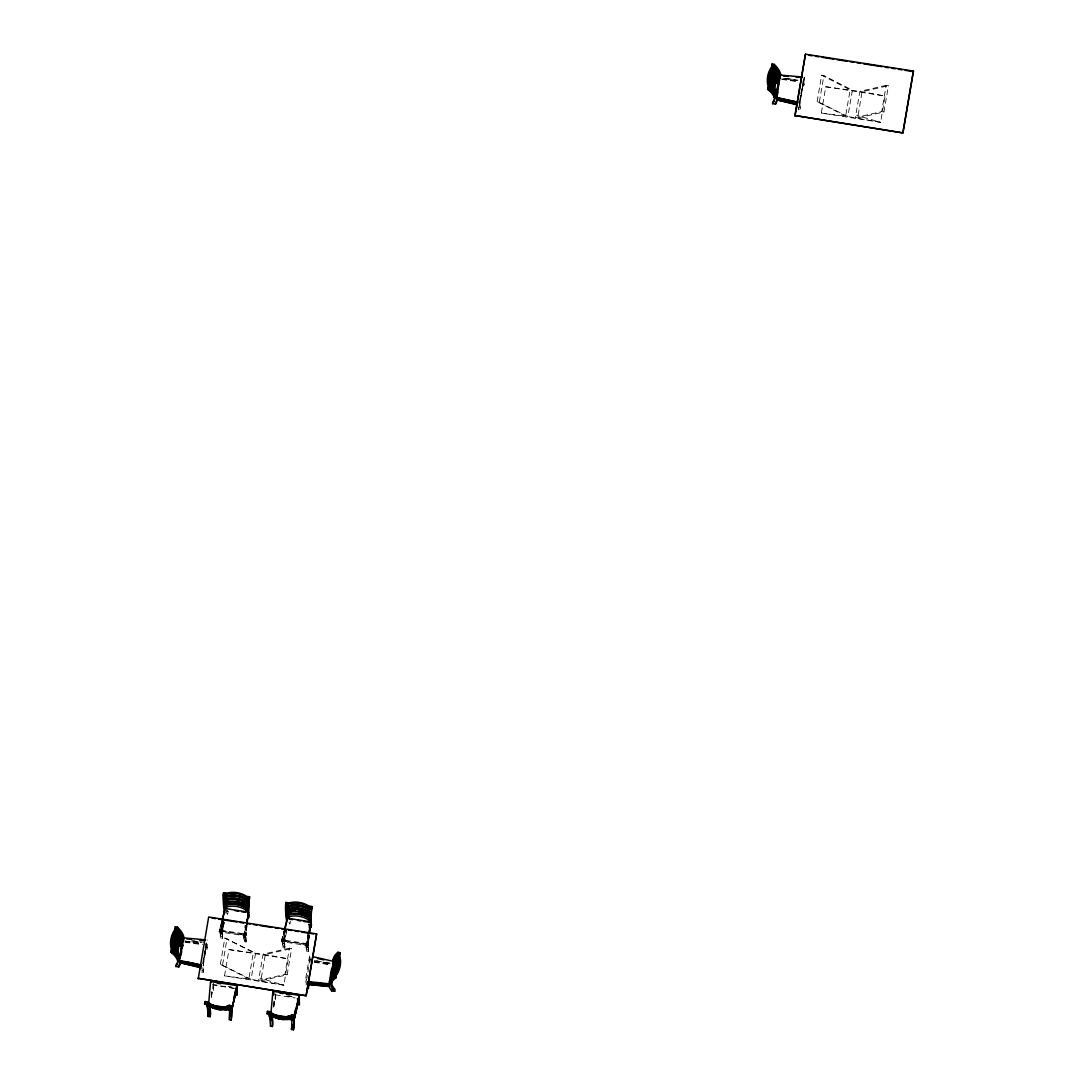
<?xml version="1.0" encoding="UTF-8"?>
<svg xmlns="http://www.w3.org/2000/svg" width="1084" height="1084" viewBox="0 0 1084 1084"><rect width="100%" height="100%" fill="white"/><g stroke="black" fill="none" stroke-linecap="round" stroke-linejoin="round"><path stroke-width="0.75" stroke-dasharray="5 3.75" d="M284.645 930.221L281.474 941.535L308.1 945.709L309.428 934.611M309.577 955.966L305.119 981.941M799.626 102.479L799.951 103.319L804.369 77.127L799.558 103.21L800.019 109.47L798.325 109.213L797.567 104.443M203.182 966.115L207.315 939.936M221.746 920.777L219.212 931.806L245.811 935.966L247.111 924.869M281.42 941.508L284.076 930.519M211.394 996.643L211.787 991.128M246.42 924.693L245.472 934.327L244.334 934.232L245.052 925.492M273.642 1005.681L274.103 1000.884M273.71 1006.386L274.184 1001.589M308.737 934.435L307.788 944.083L306.664 943.974L307.612 934.34M246.773 925.479L245.58 937.213L244.442 937.104L245.594 924.937M244.442 937.104L245.648 925.37M245.58 937.213L246.732 925.031M309.103 935.221L307.91 946.955L306.772 946.86L307.924 934.679M306.772 946.86L307.964 935.126M307.91 946.955L309.048 934.787M246.705 925.966L245.716 935.939L246.637 925.248M308.127 945.709L308.954 934.991M309.035 935.709L308.046 945.695M205.919 945.234L206.041 943.69M211.299 997.023L212.559 989.204M211.353 997.456L213.06 986.074M273.629 1006.765L274.875 998.947M273.669 1007.212L275.377 995.817M202.64 963.757L203.738 957.362M204.009 955.763L205.106 949.354M205.377 947.755L206.204 942.958M203.264 961.264L204.361 954.869M204.632 953.27L205.73 946.86M203.385 962.131L206.637 943.134L207.166 949.299L205.486 949.028M203.182 964.435L206.705 943.852M201.543 972.023L203.236 972.28L203.223 965.194M207.166 949.299L207.085 940.844M219.767 931.657L220.133 929.462L222.383 929.815L222.464 938.27L220.784 938.012L219.767 931.657L222.017 932.01L222.464 938.27M220.784 938.012L220.133 929.462M213.223 983.296L213.399 991.25L213.385 984.164M222.017 932.01L222.383 929.815M213.304 984.001L213.087 985.099L234.483 988.445M222.139 932.226L222.288 930.424L243.656 933.758L243.534 935.573M227.328 910.546A128.549 10.867 -81.4 0 0 228.128 911.414L227.626 914.327A148.061 12.507 -81.4 0 1 226.258 911.034M220.35 964.326L224.849 938.053L255.58 953.012L251.082 979.286L220.35 964.326L248.832 978.933L283.818 985.139L288.317 958.866L265.336 954.53L229.009 949.598L224.51 975.871L283.818 985.139L259.821 978.066M222.599 964.679L227.098 938.405M234.307 988.337L213.033 984.394L213.087 985.099L213.033 984.394M243.372 935.356L243.751 933.161L246 933.514L246.082 941.969L244.401 941.698L243.372 935.356L245.621 935.709L246.082 941.969M244.401 941.698L243.751 933.161M245.621 935.709L246 933.514M282.084 941.413L282.463 939.218L284.713 939.571L284.794 948.026L283.1 947.755L282.084 941.413L284.333 941.752L284.794 948.026M283.1 947.755L282.463 939.218M284.333 941.752L284.713 939.571M290.444 921.156L289.943 924.083A148.061 12.507 -81.4 0 1 288.872 921.915M289.401 948.161L263.087 954.177L258.588 980.451L284.902 974.435L289.401 948.161L291.65 948.514L287.152 974.787L260.837 980.803L265.336 954.53L291.65 948.514M305.702 945.099L306.067 942.917L308.317 943.27L308.412 951.711L306.718 951.454L305.702 945.099L307.951 945.451L308.412 951.711M305.864 945.316L305.973 943.514L284.604 940.167L284.496 941.969M306.718 951.454L306.067 942.917M307.951 945.451L308.317 943.27M306.081 979.936L306.216 985.302M310.146 962.307L310.024 956.942M306.582 980.017L307.68 973.622M307.964 972.009L309.645 959.137M798.325 109.213L798.61 107.56L800.304 107.831L800.019 109.47M800.304 107.831L799.423 100.948L799.504 101.652L800.602 95.256M800.873 93.658L801.97 87.248M803.068 80.853L802.268 86.219L803.949 86.476L803.867 78.034M817.133 101.517L821.631 75.243L823.881 75.595L852.376 90.189L847.864 116.462L817.133 101.517L845.615 116.11L880.601 122.329L885.1 96.056L862.119 91.72L825.791 86.774L821.293 113.048L880.601 122.329L856.604 115.256M819.382 101.869L823.881 75.595M886.197 85.338L859.869 91.368L855.371 117.641L881.685 111.611L886.197 85.338L888.446 85.69L883.934 111.964L857.62 117.993L862.119 91.72L888.446 85.69M224.171 922.619L222.179 933.527L221.055 933.351L223.006 921.996M221.055 933.351L223.331 920.885M222.179 933.527L224.117 922.186M286.732 930.37L284.496 943.283L283.385 943.094L285.607 930.18M219.117 931.549L221.854 921.373M221.922 922.077L219.212 931.806M223.805 922.796L221.881 930.614L220.77 930.357L222.627 921.834M220.77 930.357L223.074 920.98M220.716 929.557L221.922 930.479L223.724 922.091M226.109 913.419L226.881 910.289M281.406 941.386L284.171 931.115M284.943 931.576L283.019 939.394L284.198 940.356L286.515 930.98M284.171 939.489L284.238 940.221L283.114 940.045L285.404 930.736M284.198 940.356L286.433 930.275M804.423 77.208L799.911 103.332M785.155 78.631L795.019 79.498M191.76 940.627L195.052 940.926M193.223 941.169L198.155 941.603M199.795 941.739L204.727 942.172M185.079 941.169L190.012 941.589M191.651 941.739L201.516 942.606M244.401 936.671L245.54 936.766M306.718 946.413L307.856 946.522M821.293 113.048L845.615 116.11L850.127 89.837L821.631 75.243M224.51 975.871L248.832 978.933L253.331 952.66L224.849 938.053M226.15 911.129L228.128 911.414M786.767 78.536L798.014 80.175M783.596 78.509L798.054 80.623M781.767 78.929L797.838 81.273M781.821 79.376L797.878 81.72M193.196 941.82L201.231 942.985M185.215 941.088L201.272 943.432M184.985 941.739L202.654 944.327M185.039 942.186L201.096 944.53M825.791 86.774L885.1 96.056M802.553 84.579L804.233 84.837M881.685 111.611L883.934 111.964M219.469 931.048L245.499 935.113M281.799 940.804L307.815 944.869M221.068 936.359L222.748 936.63M244.672 940.058L246.366 940.329M283.385 946.115L285.065 946.373M307.002 949.814L308.683 950.072M229.009 949.598L288.317 958.866M205.757 947.389L207.45 947.66M284.902 974.435L287.152 974.787M201.827 970.383L203.507 970.641M228.087 986.318L231.38 986.833M288.778 995.817L292.057 996.318M286.867 995.939L293.439 996.968M275.431 994.855L295.16 997.93M221.014 932.904L222.139 933.094M314.455 960.681L328.858 963.093M314.495 961.129L330.512 963.798M314.252 961.779L330.268 964.448M314.306 962.226L330.308 964.895M284.13 939.652L283.114 940.045M220.702 929.652L221.813 929.909M326.257 962.213L329.468 962.931M316.704 960.736L331.148 964.015M307.788 944.083L306.582 943.27L306.664 943.974M305.973 943.514L306.04 944.218L284.685 940.885L284.604 940.167M284.496 943.283L283.385 943.094M245.472 934.327L244.266 933.527L244.334 934.232M243.656 933.758L243.724 934.476L222.355 931.129L222.288 930.424M307.734 943.175L307.815 943.907L306.609 942.999M245.418 933.419L245.485 934.164L244.293 933.243M799.423 100.948L799.491 101.679M221.854 929.733L221.922 930.479M803.501 80.216L803.949 86.476M275.255 994.733L275.715 1000.993L275.702 993.906M202.884 967.592L203.236 972.28M222.247 934.083L221.122 933.907L222.247 934.083M245.838 937.782L244.713 937.606L245.838 937.782M284.564 943.839L283.439 943.663L284.564 943.839M308.154 947.524L307.029 947.348L308.154 947.524M310.227 959.896L310.146 959.218L310.227 959.923"/><path stroke-width="1.5" d="M246.353 911.495L246.353 911.414A146.584 5.799 -80.8 0 1 246.976 901.211L247.586 896.441L249.564 896.78A143.982 5.691 -80.8 0 0 248.71 909.639A128.549 5.081 -80.8 0 0 249.185 914.747L248.683 917.66A148.061 5.854 -80.8 0 1 248.317 913.229L248.344 911.766A146.584 5.799 -80.8 0 1 248.968 901.549L249.564 896.78M308.642 922.647L308.669 921.17A146.584 5.799 -80.8 0 1 309.306 910.953L309.902 906.183L311.894 906.536A143.982 5.691 -80.8 0 0 311.04 919.381A128.549 5.081 -80.8 0 0 311.501 924.489L311.013 927.403L309.021 927.064M329.36 981.711L329.36 981.657A146.584 29.946 9.6 0 1 332.666 976.549L333.926 975.654L336.175 976.006L335.85 977.985A143.982 29.417 9.6 0 0 331.298 984.028A128.549 26.26 9.6 0 0 334.699 991.332L331.704 990.857A148.061 30.244 9.6 0 1 328.98 984.746L329.035 983.622A146.584 29.946 9.6 0 1 332.341 978.513L333.601 977.632L335.85 977.985M311.894 906.536L311.298 911.292A146.584 5.799 -80.8 0 0 310.661 921.508L310.634 922.985A148.061 5.854 -80.8 0 0 311.013 927.416M183.359 940.316L183.467 939.205M246.583 923.08L246.895 919.869M208.697 1003.012L210.608 981.44L210.892 982.28M270.851 1014.407L272.897 991.196L273.222 992.036M246.908 923.351L247.247 920.004M246.949 923.798L247.287 920.451M309.563 929.76L310.078 924.72L308.94 924.625M309.441 931.874L310.078 924.72M308.777 984.611L329.577 986.508L329.644 984.949L307.246 982.917M246.827 923.609L248.466 912.037L246.908 924.313M309.143 933.351L310.851 921.793L310.552 922.552M309.414 932.416L310.363 924.191M206.99 1003.703L207.139 1002.578L208.236 1003.35A24.227 23.916 -14 0 0 227.721 1006.413L229.415 1005.871L229.212 1006.982L227.518 1007.51A24.16 23.862 -14 0 1 208.06 1004.461L206.15 1003.377L206.312 1002.266A24.254 23.956 -14 0 0 229.415 1005.884M207.396 1003.567L207.559 1002.456L209.415 1003.784M269.306 1013.445L269.455 1012.334L270.553 1013.106A24.227 23.916 -14 0 0 290.038 1016.155L291.745 1015.627L291.528 1016.738L289.848 1017.253A24.16 23.862 -14 0 1 270.377 1014.217L268.466 1013.12L268.642 1012.022A24.254 23.956 -14 0 0 291.732 1015.64M271.556 1014.638L269.726 1013.323L269.875 1012.199L271.732 1013.526A24.227 23.916 -14 0 0 277.192 1016.155M270.485 1013.879L270.634 1012.754M270.539 1019.556L271.664 1019.719L272.125 1016.142M271.664 1019.719L272.165 1016.589M225.323 896.4L226.61 896.021A24.227 23.008 -2 0 1 246.109 899.07L247.193 899.815L247.369 898.758L249.198 898.975M247.829 898.351L248.006 897.281A24.2 22.981 -2 0 0 224.944 893.663L224.74 894.734A24.254 23.035 -2 0 1 247.829 898.338L247.193 899.815M247.152 904.815L246.976 905.872L245.878 905.126A24.227 23.008 -2 0 0 226.393 902.078L225.106 902.457L224.51 900.79A24.254 23.035 -2 0 1 247.613 904.395L247.775 903.338A24.2 22.981 -2 0 0 224.713 899.72M247.829 908.202L247.667 909.273A24.254 23.035 -2 0 0 224.564 905.655M310.146 908.094L310.322 907.037A24.2 22.981 -2 0 0 287.26 903.419L287.653 906.143L288.94 905.763A24.227 23.008 -2 0 1 308.425 908.812L309.509 909.571L310.146 908.094A24.254 23.035 -2 0 0 287.057 904.476M308.452 911.942A24.2 22.981 -2 0 0 287.043 909.476L287.423 912.2L288.723 911.82A24.227 23.008 -2 0 1 308.208 914.869L309.292 915.628L309.468 914.557M309.523 919.422L309.346 920.492L308.262 919.733A24.227 23.008 -2 0 0 288.778 916.685L287.49 917.064M170.906 952.172L174.714 953.866A146.584 29.946 9.6 0 1 179.551 960.234L179.93 961.44A148.061 30.244 9.6 0 1 178.765 966.942L175.757 966.467A128.549 26.26 9.6 0 0 177.315 959.95A143.982 29.417 9.6 0 0 170.92 952.186L171.231 950.207L175.039 951.901A146.584 29.946 9.6 0 1 179.876 958.27L179.903 958.337M173.155 952.524L173.481 950.56M175.757 966.467L176.096 964.503A128.549 26.26 9.6 0 0 177.83 958.581M178.765 966.942L179.09 964.977A148.061 30.244 9.6 0 0 180.161 962.877M331.284 984.028L331.609 982.063A143.982 29.417 9.6 0 1 332.056 980.41M333.601 977.632L333.926 975.654M331.704 990.857L332.029 988.893M334.699 991.332L335.024 989.367A128.549 26.26 9.6 0 1 331.609 982.063M767.689 89.362L771.496 91.042A146.584 29.946 9.6 0 1 776.334 97.425L776.713 98.617A148.061 30.244 9.6 0 1 775.548 104.118L772.553 103.657A128.549 26.26 9.6 0 0 774.111 97.126A143.982 29.417 9.6 0 0 767.702 89.362L768.028 87.397L771.822 89.078A146.584 29.946 9.6 0 1 776.672 95.46M769.938 89.715L770.277 87.75M772.553 103.657L772.878 101.693A128.549 26.26 9.6 0 0 774.532 99.145M774.111 97.126L774.437 95.162A143.982 29.417 9.6 0 0 774.179 94.552M775.548 104.118L775.873 102.153A148.061 30.244 9.6 0 0 776.943 100.067M179.51 958.5L182.464 940.085L183.589 940.262M201.367 965.681L179.226 961.088L183.291 937.796M180.215 957.917L183.521 938.595M181.109 954.747L181.665 951.522M182.22 948.297L182.762 945.085M198.223 978.852L208.67 917.01L316.636 933.907L306.189 995.749L198.169 978.324L306.189 995.749M206.976 1006.277A128.549 10.867 -81.4 0 1 208.101 1016.44L210.079 1016.724A128.549 10.867 -81.4 0 0 208.955 1006.548L206.976 1006.264A143.982 12.168 -81.4 0 0 204.51 1003.852L205.364 1001.548A146.584 12.385 -81.4 0 1 206.245 1001.928M224.889 912.809A148.061 12.507 -81.4 0 1 224.022 909.435L223.792 907.918A146.584 12.385 -81.4 0 1 223.182 897.525L223.548 892.715L225.526 892.986A143.982 12.168 -81.4 0 0 225.526 894.341M204.51 1003.865L206.488 1004.136L207.356 1001.833A146.584 12.385 -81.4 0 1 209.307 1004.299L209.334 1004.353M225.784 908.284L225.77 908.202A146.584 12.385 -81.4 0 1 225.174 897.796L225.526 892.986M208.101 1016.453L208.602 1013.526A148.061 12.507 -81.4 0 0 208.318 1009.597M215.16 1007.876L210.201 1007.104L210.323 1005.302L210.445 1006.237L209.307 1006.128M210.201 1007.104L210.391 1006.006M210.079 1016.724L210.581 1013.797A148.061 12.507 -81.4 0 0 209.605 1005.396M228.914 1005.396L231.149 1005.586A146.584 5.799 -80.8 0 1 231.881 1007.863L231.922 1008.919A148.061 5.854 -80.8 0 1 231.651 1017.131L231.149 1020.058L229.158 1019.705A128.549 5.081 -80.8 0 0 229.51 1009.773A143.982 5.691 -80.8 0 0 228.548 1007.578L229.158 1005.247A146.584 5.799 -80.8 0 1 229.808 1006.657M223.426 1009.177L230.038 1010.207L230.16 1008.405M231.149 1020.044A128.549 5.081 -80.8 0 0 231.502 1010.112A143.982 5.691 -80.8 0 0 230.54 1007.917L230.906 1005.749M235.323 994.678L237.003 994.949L237.274 985.654L210.824 981.576M237.003 994.949L236.922 986.494L231.935 1009.123L236.84 985.641M269.293 1016.02A128.549 10.867 -81.4 0 1 270.431 1026.196L272.409 1026.467A128.549 10.867 -81.4 0 0 271.271 1016.304L269.293 1016.02A143.982 12.168 -81.4 0 0 266.827 1013.594L267.694 1011.304A146.584 12.385 -81.4 0 1 268.575 1011.67M286.596 920.506A148.061 12.507 -81.4 0 1 286.339 919.178L286.108 917.674A146.584 12.385 -81.4 0 1 285.512 907.267L285.864 902.457L287.856 902.742A143.982 12.168 -81.4 0 0 287.856 904.083M271.271 1016.304A143.982 12.168 -81.4 0 0 268.818 1013.879L269.672 1011.575A146.584 12.385 -81.4 0 1 271.637 1014.041L271.65 1014.096M288.1 918.026L288.1 917.945A146.584 12.385 -81.4 0 1 287.49 907.538L287.856 902.742M272.64 1015.044L272.531 1016.86L277.49 1017.632M272.531 1016.86L272.707 1015.762M272.409 1026.467L272.911 1023.553A148.061 12.507 -81.4 0 0 271.935 1015.139M291.42 1017.32A143.982 5.691 -80.8 0 1 291.84 1019.516A128.549 5.081 -80.8 0 1 291.488 1029.448L293.466 1029.8A128.549 5.081 -80.8 0 0 293.818 1019.854A143.982 5.691 -80.8 0 0 292.856 1017.673L290.864 1017.334L291.488 1014.99A146.584 5.799 -80.8 0 1 292.138 1016.399M292.856 1017.686L293.466 1015.329A146.584 5.799 -80.8 0 1 294.198 1017.605L294.238 1018.662A148.061 5.854 -80.8 0 1 293.967 1026.873L293.466 1029.8M291.474 1029.461L291.975 1026.534A148.061 5.854 -80.8 0 0 292.097 1024.515M299.333 1004.692L299.252 996.237L299.333 1004.692L297.639 1004.434M306.135 995.207L316.636 933.907M329.997 978.025L331.65 968.378M308.737 982.402L329.495 984.624L333.357 961.264M331.121 978.202L333.601 963.717L332.558 964.259M331.474 977.307L333.411 966.047M776.225 94.972L779.247 77.262L780.372 77.438M776.849 92.465L779.247 77.262M796.604 102.546L776.009 98.265L780.019 74.972L780.439 76.869M776.998 95.094L780.033 77.384M777.892 91.923L777.065 96.747L776.672 95.46M794.951 115.514L805.453 54.2L913.419 71.083L902.972 132.925L794.951 115.514L902.972 132.925M795.006 116.042L805.453 54.2M902.918 132.397L913.419 71.083M183.982 937.782L183.657 936.346A146.584 36.531 9.8 0 0 179.023 928.771L177.491 927.199L175.242 926.847L174.917 928.744L177.166 929.096L178.684 930.668A146.584 36.531 9.8 0 1 183.318 938.243L183.643 939.679M177.166 929.096L177.491 927.199M182.952 945.14A148.061 36.897 9.8 0 1 182.275 946.4L179.267 945.939L179.605 944.042A128.549 32.032 9.8 0 0 181.543 940.234M333.018 963.297L332.761 964.381A148.061 36.897 9.8 0 1 332.693 962.999L332.788 961.616A146.584 36.531 9.8 0 1 336.297 955.316L337.937 952.294L340.186 952.646L339.848 954.543A143.982 35.88 9.8 0 0 337.951 956.264M772.499 66.72A143.982 35.88 9.8 0 0 771.713 65.934L772.038 64.037L774.288 64.376L775.792 65.948A146.584 36.531 9.8 0 1 780.439 73.522L780.765 74.972M780.101 75.419A146.584 36.531 9.8 0 0 775.466 67.845L773.949 66.287L774.288 64.376M216.299 1007.497A24.16 23.862 -14 0 0 228.358 1007.361L229.645 1006.955L229.822 1005.749A24.254 23.956 -14 0 1 206.732 1002.144M230.052 1006.833L230.255 1005.735A24.254 23.956 -14 0 1 208.805 1003.296M291.948 1016.602L292.572 1015.478L292.368 1016.589M291.975 1016.711L292.165 1015.6A24.254 23.956 -14 0 1 269.049 1011.9M309.401 912.538L308.303 911.793A24.227 23.008 -2 0 0 288.818 908.744L287.531 909.124L287.138 906.4A24.2 22.981 -2 0 1 308.561 908.866M225.106 902.457L225.323 901.387M299.157 995.397L294.252 1018.879L299.604 995.397L273.141 991.318M200.459 967.673L180.079 962.687L180.337 961.603L200.675 966.142M231.353 1011.494L236.122 991.806M797.255 104.863L776.862 99.864L777.133 98.78L797.472 103.332M179.917 961.101L200.892 965.858L201.163 964.787M222.247 919.76L224.93 908.839M222.315 920.465L225.079 909.178M233.778 998.54L236.014 988.405M284.564 929.503L287.26 918.148L310.485 921.834M284.645 930.221L287.409 918.934M294.469 1013.865L295.634 1009.15M297.558 1001.291L298.33 998.147M298.412 998.852L293.385 1019.285L293.317 1018.581M332.951 962.592L332.761 964.381M247.708 901.319L247.084 902.796L245.987 902.037A24.227 23.008 -2 0 0 226.502 898.988L225.215 899.368L226.705 897.931M247.599 904.408L246.976 905.872A143.982 5.691 -80.8 0 1 246.935 904.761M309.292 915.628L309.929 914.151M338.885 956.644L339.184 954.001L338.072 953.798L337.761 956.44A24.227 23.591 14.7 0 1 334.522 975.41L333.723 976.467M331.108 980.519L329.983 980.342L330.783 979.286A24.227 23.591 14.7 0 0 334.035 960.316L334.333 957.673M334.129 974.895A24.227 23.591 14.7 0 0 336.325 957.606L336.636 954.963M772.418 68.292L774.328 67.357L772.526 65.623A24.2 23.32 -23.4 0 0 768.678 88.075L770.683 88.644L770.29 87.411A24.227 23.333 -23.4 0 1 773.529 68.427L774.328 67.357M774.166 69.972L774.938 68.902L777.133 69.213M772.418 90.311L771.537 89.918A24.254 23.374 -23.4 0 1 775.372 67.425L776.063 69.024L775.277 70.108A24.227 23.333 -23.4 0 0 772.025 89.078L772.418 90.311L771.307 90.148M777.824 70.812L777.038 71.896A24.227 23.333 -23.4 0 0 773.786 90.866L774.179 92.099L773.068 91.937M779.017 72.547L778.231 73.631A24.227 23.333 -23.4 0 0 774.979 92.601L775.372 93.834L774.261 93.671M175.635 953.134L174.741 952.728A24.254 23.374 -23.4 0 1 178.589 930.248L179.28 931.847L178.494 932.918A24.227 23.333 -23.4 0 0 175.242 951.887L175.635 953.134L174.524 952.971M179.131 934.571L179.917 933.5M180.337 936.305L181.109 935.248M183.06 937.118L182.275 938.188A24.227 23.333 -23.4 0 0 179.023 957.158M332.287 977.632L333.073 976.576M330.62 982.063L329.509 981.874L330.295 980.83A24.227 23.591 14.7 0 0 331.352 979.137M334.848 976.643L335.633 975.586A24.16 23.536 14.7 0 0 336.69 973.906M337.937 952.294L336.636 953.419A146.584 36.531 9.8 0 0 333.127 959.719L333.032 961.101A148.061 36.897 9.8 0 0 333.127 962.511M329.983 980.342L331.596 980.329M229.849 1005.857L228.561 1006.264A24.227 23.916 -14 0 1 209.077 1003.215L207.979 1002.443L207.83 1003.554L206.57 1003.242A24.2 23.902 -14 0 0 229.632 1006.86M229.984 1007.537L228.697 1007.93A24.16 23.862 -14 0 1 220.648 1008.703M230.269 1008.54L228.981 1008.947A24.16 23.862 -14 0 1 224.984 1009.665M292.314 1017.28L291.027 1017.686A24.16 23.862 -14 0 1 282.965 1018.445M292.585 1018.283L291.298 1018.689A24.16 23.862 -14 0 1 287.301 1019.407M230.255 1005.735L229.009 1006.006L229.212 1006.982A24.2 23.902 -14 0 1 206.15 1003.377M230.187 1006.426L230.58 1006.304A24.254 23.956 -14 0 1 216.57 1007.063M291.325 1015.749L292.138 1015.505L290.878 1016.006A24.227 23.916 -14 0 1 271.393 1012.957L270.295 1012.185M225.553 895.33L226.813 894.964M287.748 908.053L289.022 907.687M287.639 913.717L288.913 913.351M225.16 907.322L226.448 906.942A24.227 23.008 -2 0 1 245.946 909.991L247.03 910.736M307.842 981.887L311.149 982.185M316.108 982.619L321.067 983.039M329.387 984.475L307.924 982.605L308.412 988.744L308.547 984.38M209.239 1005.424L210.377 1005.518M271.556 1015.166L272.694 1015.274M271.637 1015.884L272.762 1015.979M780.236 75.067L802.377 77.018M783.475 76.056L788.217 76.476M796.13 77.167L799.287 77.452M183.453 937.877L205.594 939.828M186.692 938.866L191.434 939.286M199.348 939.991L204.09 940.411M308.994 925.072L310.132 925.167M315.295 984.096L321.691 984.679M307.138 984.028L329.577 986.508M308.655 981.684L329.17 983.811M176.421 930.045L177.532 930.167L176.746 931.251A24.227 23.333 -23.4 0 0 173.494 950.221L173.887 951.467M178.155 931.725L180.35 932.037L181.042 933.622L180.242 934.706A24.227 23.333 -23.4 0 0 176.99 953.676L177.383 954.923M777.214 70.812L778.339 70.961L779.843 74.295L779.057 75.379A24.227 23.333 -23.4 0 0 775.805 94.349L776.198 95.582L775.087 95.419M223.168 894.896L225.16 895.181M285.498 904.652L287.477 904.923M204.89 1001.67L206.868 1001.955M267.206 1011.426L269.184 1011.697M266.827 1013.608L268.818 1013.892M270.499 1019.109L271.623 1019.272M808.827 55.257L812.16 55.772M815.48 56.287L818.799 56.815M822.119 57.33L833.745 59.146M837.065 59.674L847.038 61.232M850.357 61.747L853.677 62.262M856.997 62.791L860.317 63.306M863.65 63.821L881.915 66.68M885.235 67.208L888.555 67.723M891.875 68.238L895.208 68.766M898.528 69.281L901.847 69.796M905.167 70.325L913.473 71.625M771.7 65.934L773.949 66.287M779.328 77.98L780.453 78.156M779.057 83.59L776.049 83.116A128.549 32.032 9.8 0 0 777.865 75.148M225.011 908.473L248.155 912.091M235.214 910.682L238.521 911.197M241.624 911.766L245.133 912.227M289.265 919.137L292.572 919.652M297.531 920.424L300.837 920.939M303.94 921.508L307.45 921.983M212.044 918.067L215.364 918.595M218.697 919.11L236.962 921.969M240.282 922.484L243.602 922.999M246.922 923.527L250.255 924.042M253.575 924.571L256.894 925.086M260.214 925.601L271.84 927.416M275.16 927.945L278.48 928.46M281.813 928.974L285.133 929.503M288.452 930.018L291.772 930.546M295.092 931.061L298.412 931.576M301.731 932.104L313.371 933.92M337.598 954.191L339.848 954.543M217.396 983.31L220.648 983.811M279.726 993.052L282.978 993.567M286.23 994.069L289.482 994.584M236.556 988.689L236.055 989.272M273.588 994.475L273.385 992.199L273.751 994.949M297.246 998.852L298.371 999.028M210.188 1004.922L226.719 1007.51M272.504 1014.678L289.049 1017.253M210.133 1006.399L213.44 1006.914M225.011 1008.716L229.971 1009.502M287.328 1018.472L292.287 1019.245M287.409 1019.177L292.368 1019.963M309.523 908.378L311.514 908.717M291.244 1015.152L293.222 1015.491M228.548 1007.592L230.526 1007.93M291.84 1019.502L293.832 1019.854M229.523 1009.76L231.502 1010.098M334.97 959.421L333.858 959.218A24.254 23.618 14.7 0 1 334.455 961.129M337.368 955.18L338.493 955.397M335.932 956.345L337.043 956.576M333.628 959.055L334.753 959.272M776.374 97.601L798.081 102.153M179.592 960.424L201.285 964.977M788.122 101.679L794.382 103.075M776.862 99.864L797.201 104.416M181.949 962.402L200.73 966.589M180.079 962.687L200.418 967.226M778.244 97.939L795.995 101.964M776.7 98.278L797.675 103.048M312.937 956.725L333.032 961.278M317.639 958.486L323.831 959.896M187.911 962.213L199.212 964.787M290.431 1017.199A24.2 23.902 -14 0 1 269.306 1012.984L270.919 1013.77M208.318 1003.012L207.491 1002.7A24.254 23.956 -14 0 0 209.144 1003.879M268.886 1012.998L269.726 1013.323M773.285 91.693L774.179 92.099M774.477 93.427L775.372 93.834M775.317 95.175L776.198 95.582M246.962 908.46L245.878 907.701A24.227 23.008 -2 0 0 226.393 904.652L225.093 905.032L224.51 903.379A24.254 23.035 -2 0 1 247.599 906.983L247.775 905.926A24.2 22.981 -2 0 0 246.122 904.788M308.601 907.755L309.685 908.5M308.371 916.386L309.292 918.202L308.195 917.457A24.227 23.008 -2 0 0 288.71 914.408L287.423 914.788L286.826 913.121M246.054 906.644L247.138 907.389M270.146 1013.31L271.23 1014.068A24.16 23.862 -14 0 0 290.688 1017.117M270.77 1014.881L271.84 1015.64A24.16 23.862 -14 0 0 273.588 1016.67M208.169 1004.123L209.239 1004.895A24.16 23.862 -14 0 0 218.629 1008.472M208.453 1005.139L209.524 1005.898A24.16 23.862 -14 0 0 214.984 1008.526M178.589 956.657L178.196 955.411A24.227 23.333 -23.4 0 1 181.435 936.441L182.234 935.37L181.543 933.771A24.254 23.374 -23.4 0 0 177.098 954.381M333.154 960.587L333.547 961.86A24.227 23.591 14.7 0 1 332.246 977.375M207.342 1004.082L207.627 1005.112M201.028 968.852L200.621 965.099L200.73 965.817M778.786 77.804L778.556 78.454M776.889 96.49L776.971 97.208M333.601 963.717L333.682 964.435M309.021 921.522L309.103 922.24A128.549 5.081 -80.8 0 1 309.035 919.774M200.825 965.153L200.892 965.858M182.464 940.085L182.546 940.79M220.919 1009.705A24.16 23.862 -14 0 1 216.922 1009.082M230.675 1008.432A24.2 23.902 -14 0 1 207.6 1004.814M228.927 1007.93A24.254 23.956 -14 0 1 220.851 1008.689M218.833 1008.459A24.254 23.956 -14 0 1 211.177 1005.911M214.618 1006.494A24.254 23.956 -14 0 1 212.721 1005.776M226.908 1007.28A24.227 23.916 -14 0 1 224.889 1007.551M220.824 1007.592A24.227 23.916 -14 0 1 216.827 1006.968M214.876 1006.413A24.227 23.916 -14 0 1 212.979 1005.695M228.439 1008.025A24.2 23.902 -14 0 1 208.982 1004.976M214.361 1006.941A24.16 23.862 -14 0 1 208.9 1004.326M228.101 1007.456A24.2 23.902 -14 0 1 216.041 1007.592M214.104 1007.022A24.2 23.902 -14 0 1 208.643 1004.407M229.943 1009.827A148.061 5.854 -80.8 0 1 229.659 1016.792M206.488 1004.123A143.982 12.168 -81.4 0 1 207.654 1004.218M207.871 1004.394A143.982 12.168 -81.4 0 1 208.955 1006.562M227.938 1007.375A24.16 23.862 -14 0 1 208.48 1004.34M228.128 1006.277A24.227 23.916 -14 0 1 208.643 1003.228M283.249 1019.461A24.16 23.862 -14 0 1 275.404 1017.551M291.04 1018.784A24.2 23.902 -14 0 1 269.93 1014.57M291.244 1017.673A24.254 23.956 -14 0 1 283.168 1018.432M281.163 1018.215A24.254 23.956 -14 0 1 270.092 1013.459M280.946 1018.215A24.16 23.862 -14 0 1 271.556 1014.638M289.225 1017.022A24.227 23.916 -14 0 1 287.206 1017.307M283.154 1017.348A24.227 23.916 -14 0 1 279.144 1016.724M290.769 1017.781A24.2 23.902 -14 0 1 271.298 1014.732M290.959 1016.67A24.254 23.956 -14 0 1 278.886 1016.806M276.935 1016.25A24.254 23.956 -14 0 1 271.474 1013.621M291.528 1016.738A24.2 23.902 -14 0 1 268.466 1013.134M292.572 1015.491A24.254 23.956 -14 0 1 271.135 1013.052M290.864 1017.32A143.982 5.691 -80.8 0 1 291.108 1017.171M270.214 1016.169A148.061 12.507 -81.4 0 1 270.444 1017.659M290.255 1017.131A24.16 23.862 -14 0 1 270.797 1014.082M289.997 1017.212A24.2 23.902 -14 0 1 268.886 1012.998M290.458 1016.033A24.227 23.916 -14 0 1 270.959 1012.984M226.719 904.015A24.2 22.981 -2 0 1 228.71 903.609M236.813 903.568A24.2 22.981 -2 0 1 238.792 903.961M240.743 904.517A24.2 22.981 -2 0 1 242.626 905.221M224.713 902.308A24.2 22.981 -2 0 1 228.656 901.319M236.746 901.292A24.2 22.981 -2 0 1 238.724 901.685M242.559 902.931A24.2 22.981 -2 0 1 244.388 903.785M247.247 900.276A143.982 5.691 -80.8 0 1 247.355 899.043M224.998 909.503A128.549 10.867 -81.4 0 1 224.551 907.904M223.819 902.2A143.982 12.168 -81.4 0 1 223.548 892.715M226.664 908.771A128.549 10.867 -81.4 0 1 226.271 906.834M225.811 902.471A143.982 12.168 -81.4 0 1 225.743 901.454M225.675 900.384A143.982 12.168 -81.4 0 1 225.594 898.094M225.567 896.888A143.982 12.168 -81.4 0 1 225.54 895.641M224.618 897.701A24.254 23.035 -2 0 1 247.721 901.319M224.822 896.644A24.2 22.981 -2 0 1 247.884 900.248M288.845 914.828A24.254 23.035 -2 0 1 309.983 919.015M289.049 913.771A24.2 22.981 -2 0 1 291.04 913.351M299.13 913.324A24.2 22.981 -2 0 1 301.108 913.717M303.059 914.259A24.2 22.981 -2 0 1 304.943 914.964M306.772 915.817A24.2 22.981 -2 0 1 308.506 916.82M288.981 911.481A24.2 22.981 -2 0 1 290.973 911.075M292.992 910.817A24.2 22.981 -2 0 1 295.024 910.736M299.062 911.034A24.2 22.981 -2 0 1 302.992 911.983M304.889 912.687A24.2 22.981 -2 0 1 306.704 913.527M288.778 912.538A24.254 23.035 -2 0 1 308.276 915.587M292.924 910.099A24.16 22.954 -2 0 1 294.956 910.004M286.84 910.533A24.254 23.035 -2 0 1 308.276 913.013M309.103 917.376A143.982 5.691 -80.8 0 1 309.143 916.468M309.197 915.519A143.982 5.691 -80.8 0 1 309.252 914.517M309.401 912.362A143.982 5.691 -80.8 0 1 309.482 911.224M286.081 910.926A143.982 12.168 -81.4 0 0 286.501 915.546A128.549 10.867 -81.4 0 0 286.732 917.01M285.878 905.113A143.982 12.168 -81.4 0 1 285.864 902.471M288.994 918.514A128.549 10.867 -81.4 0 1 288.601 916.59M288.48 915.817A143.982 12.168 -81.4 0 1 288.059 911.197M288.005 910.126A143.982 12.168 -81.4 0 1 287.91 907.85M287.883 906.63A143.982 12.168 -81.4 0 1 287.87 905.384M286.935 907.444A24.254 23.035 -2 0 1 308.384 909.923M332.327 980.288A24.2 23.563 14.7 0 1 331.121 981.874M334.888 963.066A24.254 23.618 14.7 0 1 334.902 970.979M334.482 972.904A24.254 23.618 14.7 0 1 333.899 974.801M334.942 959.584A24.254 23.618 14.7 0 1 333.642 975.099M338.33 970.302A24.16 23.536 14.7 0 1 337.585 972.145M338.086 953.798A24.254 23.618 14.7 0 1 334.238 976.278L335.349 976.454A24.2 23.563 14.7 0 0 339.197 954.001M336.325 956.467A24.2 23.563 14.7 0 1 337.612 962.294M337.612 966.25A24.2 23.563 14.7 0 1 337.368 968.215M331.65 977.863A24.227 23.591 14.7 0 0 334.902 958.893L335.2 956.251A24.254 23.618 14.7 0 1 332.558 977.145M332.3 979.882A143.982 29.417 9.6 0 1 332.612 979.353M335.498 976.454A143.982 29.417 9.6 0 1 336.162 976.006M339.495 953.202A143.982 35.88 9.8 0 1 340.173 952.646M334.306 968.811A148.061 36.897 9.8 0 1 333.1 965.844M337.056 972.592A24.2 23.563 14.7 0 1 335.105 976.034M337.747 955.18A24.2 23.563 14.7 0 1 338.777 959.042M338.791 966.928A24.2 23.563 14.7 0 1 338.384 968.866M336.636 954.963A24.254 23.618 14.7 0 1 333.98 975.857M177.505 954.205A24.254 23.374 -23.4 0 1 177.248 952.253M177.234 948.31A24.254 23.374 -23.4 0 1 181.177 937.145M177.288 938.771A24.2 23.32 -23.4 0 1 178.183 936.982M179.239 935.262A24.2 23.32 -23.4 0 1 180.432 933.636M171.963 948.134A24.16 23.279 -23.4 0 1 171.706 946.196M176.489 954.516A24.254 23.374 -23.4 0 1 180.337 932.023M174.361 950.56A24.2 23.32 -23.4 0 1 174.768 940.776M175.351 938.88A24.2 23.32 -23.4 0 1 179.226 931.888M180.432 960.641A148.061 30.244 9.6 0 1 180.391 961.779M171.245 950.207A143.982 29.417 9.6 0 1 172.058 950.885M175.256 926.847A143.982 35.88 9.8 0 1 176.042 927.633M181.353 939.394A128.549 32.032 9.8 0 1 179.28 945.939M176.448 930.329A143.982 35.88 9.8 0 1 177.776 931.888M179.402 934.205A143.982 35.88 9.8 0 1 179.836 934.977M172.356 946.82A24.2 23.32 -23.4 0 1 172.342 942.89M173.02 939.001A24.2 23.32 -23.4 0 1 177.478 930.113M774.03 89.43A24.254 23.374 -23.4 0 1 779.152 72.696M773.881 91.557A24.254 23.374 -23.4 0 1 778.326 70.948M772.336 81.639A24.2 23.32 -23.4 0 1 772.756 79.701M769.179 87.235A24.16 23.279 -23.4 0 1 768.746 85.324M769.775 88.238A24.254 23.374 -23.4 0 1 773.637 65.758M773.271 91.693A24.254 23.374 -23.4 0 1 775.941 70.839M771.578 89.66A24.2 23.32 -23.4 0 1 771.158 87.736M771.551 77.967A24.2 23.32 -23.4 0 1 776.022 69.078M777.214 97.831A148.061 30.244 9.6 0 1 777.187 98.956M768.028 87.397A143.982 29.417 9.6 0 1 768.841 88.075M770.968 90.067A143.982 29.417 9.6 0 1 771.578 90.731M772.038 64.037A143.982 35.88 9.8 0 1 772.838 64.823M778.326 77.425A128.549 32.032 9.8 0 1 776.401 81.219M773.231 67.506A143.982 35.88 9.8 0 1 775.155 69.85M769.396 85.961A24.2 23.32 -23.4 0 1 769.139 84.01M769.139 80.067A24.2 23.32 -23.4 0 1 774.261 67.289M308.493 984.977L308.344 986.508L308.493 984.977M298.791 999.462L293.669 1021.236L298.791 999.462M176.855 928.581L175.743 928.446A24.2 23.32 -23.4 0 0 171.882 950.885L173.006 951.061A24.254 23.374 -23.4 0 1 176.841 928.568M209.293 1009.529L208.169 1009.367L209.293 1009.529M236.447 992.592L235.323 992.416L236.447 992.592M298.764 1002.348L297.639 1002.172L298.764 1002.348"/></g></svg>
